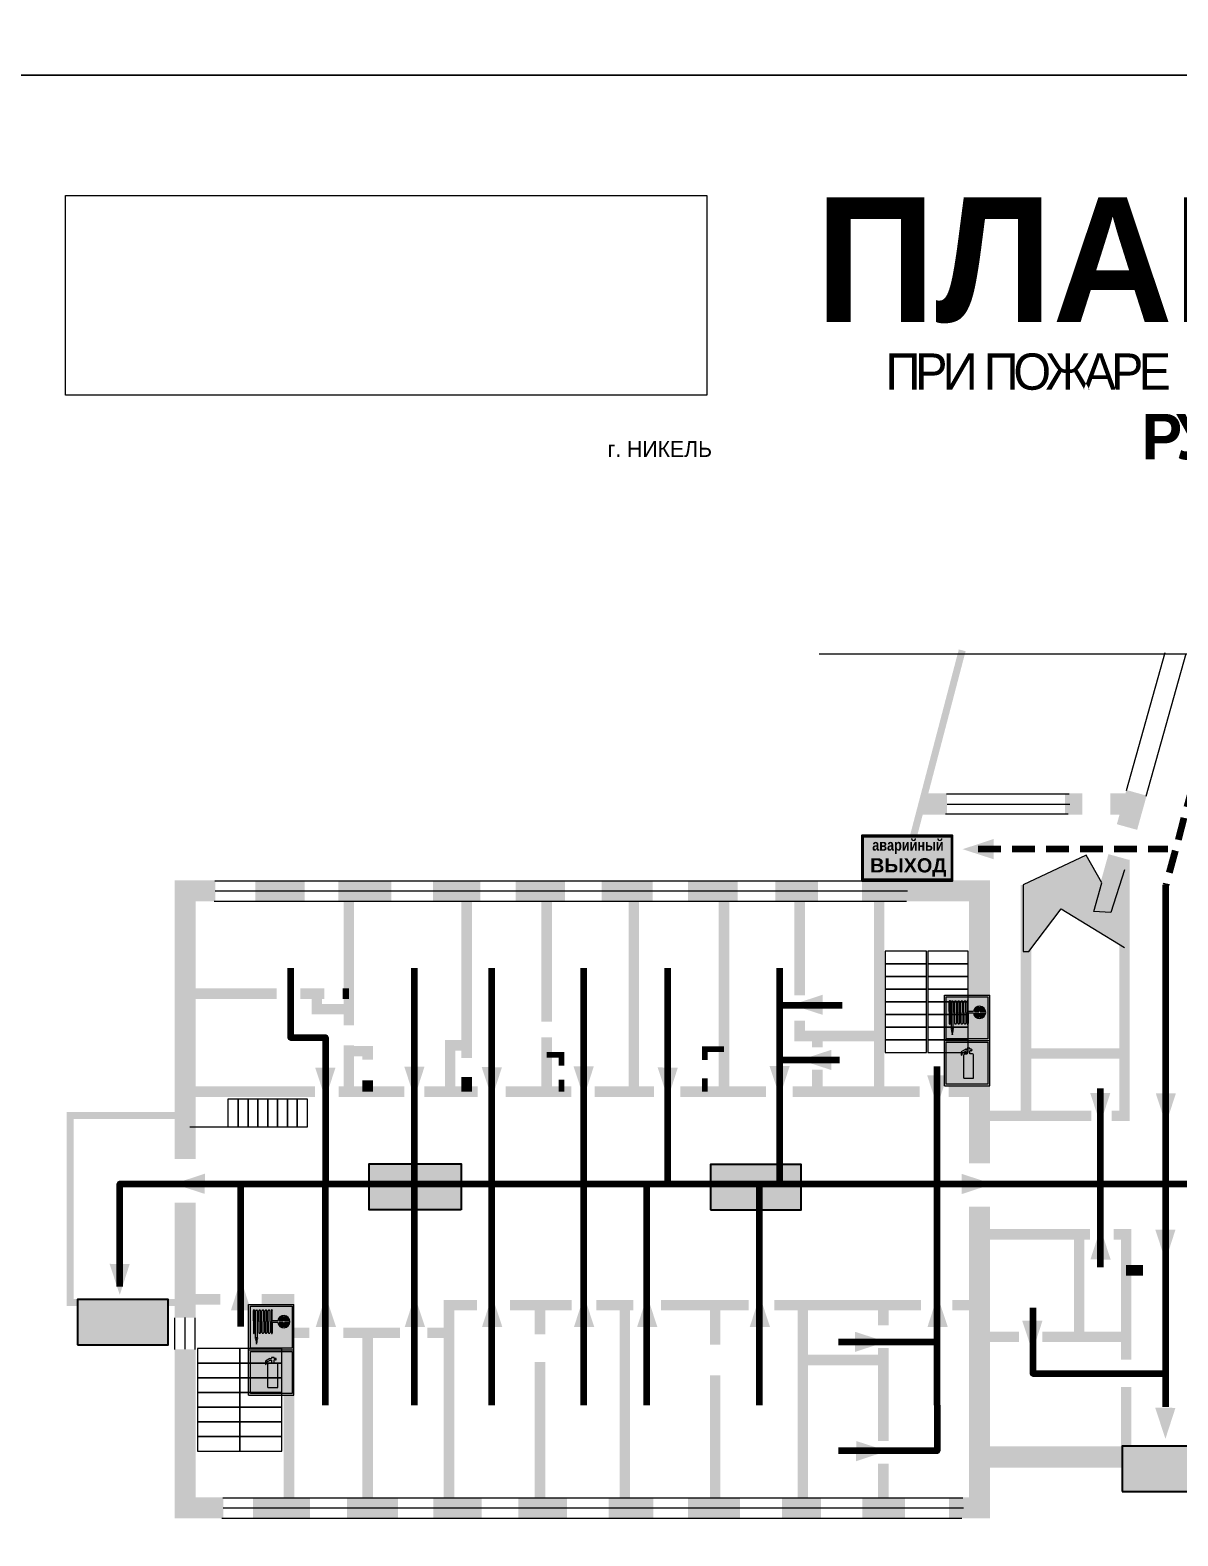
# Model space of a CAD drawing. Header units: millimetres. Extents: x 13114 to 67229, y 22859 to 38520.
# Drawn here: x 19303.9 to 19506.3, y 35297.8 to 35563.4 of the extents above; entities that cross this region are included whole.
import ezdxf

# ---------------------------------------------------------------- set-up
doc = ezdxf.new("R2010")
doc.units = ezdxf.units.MM
doc.linetypes.add('{ Wide Dash }', pattern=[12, 4, -2, 4, -2])
doc.layers.add('План_Штампы', color=7, linetype='Continuous')
doc.styles.add('обычный', font='arial.ttf')
picture_1 = doc.add_image_def('image1.jpg', size_in_pixel=(337, 105))

# ---------------------------------------------------------------- blocks, each defined once
blk = doc.blocks.new('A$C7B4425F7')
at = {"true_color": 0xffffff}
blk.add_hatch(color=7, dxfattribs=at).paths.add_polyline_path([(0, 0), (-16, 0), (-16, -8), (0, -8)])
h = blk.add_hatch(color=126)
h.paths.add_polyline_path([(-0.2, -0.2), (-15.8, -0.2), (-15.8, -7.8), (-0.2, -7.8)])
h.paths.add_polyline_path([(-11.76, -2.03), (-11.76, -3.66), (-11.17, -3.66, -0.568275), (-11.17, -6.18), (-12.58, -6.18), (-12.58, -2.03)], flags=16)
h.paths.add_polyline_path([(-13.33, -4.12, -0.495768), (-13.59, -6.18), (-15.03, -6.18), (-15.03, -2.03), (-13.59, -2.03, -0.487973)], flags=16)
h.paths.add_polyline_path([(-10.25, -2.03), (-9.48, -2.03), (-9.48, -6.18), (-10.25, -6.18)], flags=16)
h.paths.add_polyline_path([(-13.84, -3.69), (-14.24, -3.69), (-14.24, -3.03), (-13.9, -3.03, -0.692621)], flags=0)
h.paths.add_polyline_path([(-9.15, -2.03), (-8.4, -2.03), (-8.04, -3.07), (-7.68, -2.03), (-6.93, -2.03), (-7.64, -4.1), (-6.93, -6.18), (-7.68, -6.18), (-8.04, -5.14), (-8.4, -6.18), (-9.15, -6.18), (-8.44, -4.1)], flags=16)
h.paths.add_polyline_path([(-11.76, -4.46), (-11.42, -4.46, -0.692621), (-11.36, -5.12), (-11.76, -5.12)], flags=0)
h.paths.add_polyline_path([(-13.9, -5.2), (-14.24, -5.2), (-14.24, -4.55), (-13.84, -4.55, -0.708038)], flags=0)
edge = h.paths.add_edge_path(flags=16)
edge.add_ellipse((-5.51, -4.08), major_axis=(0, 2.05), ratio=0.586184, start_angle=0, end_angle=360)
edge = h.paths.add_edge_path(flags=0)
edge.add_ellipse((-5.51, -4.08), major_axis=(0, 1.14), ratio=0.454828, start_angle=0, end_angle=360)
h.paths.add_polyline_path([(-4.13, -4.96, 0.377264), (-3.48, -4.52, 0.0555), (-3.16, -2.03), (-1.66, -2.03), (-1.66, -4.96), (-0.96, -4.96), (-0.96, -7.01), (-1.75, -7.01), (-1.75, -6.18), (-3.3, -6.18), (-3.3, -7.02), (-4.13, -7.02)], flags=16)
h.paths.add_polyline_path([(-2.73, -2.91), (-2.28, -2.91), (-2.28, -4.96), (-3.05, -4.96, 0.079136)], flags=0)
at = {"color": 126}
blk.add_lwpolyline([(-16, -8), (0, -8), (0, 0), (-16, 0)], close=True, dxfattribs=at)
blk = doc.blocks.new('A$C41C009D9')
at = {"true_color": 0xffffff}
blk.add_hatch(color=7, dxfattribs=at).paths.add_polyline_path([(0, 8), (-16, 8), (-16, 0), (0, 0)])
h = blk.add_hatch(color=126)
h.dxf.hatch_style = 1
h.paths.add_polyline_path([(-15.8, 7.8), (-15.8, 0.2), (-0.2, 0.2), (-0.2, 7.8)])
at = {"color": 126}
for points in [[(-16, 0), (0, 0), (0, 8), (-16, 8)], [(-16, 0), (0, 0), (0, 8), (-16, 8)], [(-15.8, 7.8), (-0.2, 7.8), (-0.2, 0.2), (-15.8, 0.2)]]:
    blk.add_lwpolyline(points, close=True, dxfattribs=at)
at = {"color": 7, "true_color": 0xffffff, "insert": (-15.8, 7.3), "char_height": 2.5, "width": 15.5999, "attachment_point": 1, "style": 'обычный'}
blk.add_mtext('\\pi1.6133;{\\fArial|b1|i0|c204|p34;\\H0.8x;\\W0.8;аварийный\\H1.25x;\\W1;\\P\\pi1.2327;ВЫХОД}', dxfattribs=at)
blk = doc.blocks.new('A$C32E8229D')
at = {"true_color": 0xffffff}
blk.add_hatch(color=7, dxfattribs=at).paths.add_polyline_path([(0, 0), (0, -8), (16, -8), (16, 0)])
h = blk.add_hatch(color=126)
h.paths.add_polyline_path([(0.2, -0.2), (15.8, -0.2), (15.8, -7.8), (0.2, -7.8)])
h.paths.add_polyline_path([(13.49, -2.05), (12.08, -2.05), (11.37, -2.63, 0.162397), (11.29, -2.84), (11.29, -3.63), (10.35, -3.63), (10.35, -4.05), (11.68, -4.05), (11.68, -3.48), (12.26, -4.28), (11.29, -5.1), (11.29, -6.78), (11.85, -6.78), (11.85, -5.44), (12.8, -4.64), (12.8, -5.94), (14.46, -5.94), (14.46, -5.39), (13.45, -5.39), (13.45, -3.97), (12.46, -2.59), (13.15, -2.59), (13.69, -3.34), (14.18, -3)], flags=16)
h.paths.add_polyline_path([(10.74, -1.82, 1), (11.8, -1.82, 1)], flags=16)
h.paths.add_polyline_path([(9.39, -3.59), (5.99, -3.59), (6.56, -3.03), (5.91, -3.03), (5.1, -3.83), (5.91, -4.64), (6.56, -4.64), (5.99, -4.09), (9.39, -4.09)], flags=16)
h.paths.add_polyline_path([(4.29, -1.08), (1.72, -1.08), (1.72, -6.6), (4.29, -6.6)], flags=16)
at = {"color": 126}
blk.add_lwpolyline([(16, -8), (0, -8), (0, 0), (16, 0)], close=True, dxfattribs=at)
blk = doc.blocks.new('A$C3AD82952')
at = {"true_color": 0xf5f5ff}
h = blk.add_hatch(color=7, dxfattribs=at)
h.dxf.hatch_style = 1
h.paths.add_polyline_path([(8.21, 8.73, 0.414214), (7.89, 9.05), (7.22, 9.05), (7.22, 9.92), (7.59, 9.92, 1), (7.57, 10.36), (7.22, 10.36), (7.22, 10.6), (6.43, 10.6), (6.43, 10.36), (6.01, 10.36), (4.74, 9.59), (4.74, 8.69), (4.98, 8.73), (4.98, 9.26), (6.12, 9.91), (6.43, 9.91), (6.43, 9.05), (5.76, 9.05, 0.414214), (5.44, 8.73), (5.44, 2.2), (8.21, 2.2)], flags=0)
h.paths.add_polyline_path([(12.8, 12.8), (0, 12.8), (0, 0), (12.8, 0)])
h.paths.add_polyline_path([(0.51, 12.29), (12.29, 12.29), (12.29, 0.51), (0.51, 0.51)], flags=16)
h.paths.add_polyline_path([(4.74, 9.59), (6.01, 10.36), (6.43, 10.36), (6.43, 10.6), (7.22, 10.6), (7.22, 10.36), (7.59, 10.36, -0.94586), (7.59, 9.92), (7.22, 9.92), (7.22, 9.05), (7.89, 9.05, -0.414214), (8.21, 8.73), (8.21, 2.2), (5.44, 2.2), (5.44, 8.73, -0.414214), (5.76, 9.05), (6.43, 9.05), (6.43, 9.91), (6.12, 9.91), (4.98, 9.26), (4.98, 8.73), (4.74, 8.69)], flags=0)
h = blk.add_hatch(color=242)
h.dxf.hatch_style = 1
h.paths.add_polyline_path([(12.29, 12.29), (0.51, 12.29), (0.51, 0.51), (12.29, 0.51)])
h.paths.add_polyline_path([(4.74, 8.69), (4.74, 9.59), (6.01, 10.36), (6.43, 10.36), (6.43, 10.6), (7.22, 10.6), (7.22, 10.36), (7.59, 10.36, -0.94586), (7.59, 9.92), (7.22, 9.92), (7.22, 9.05), (7.89, 9.05, -0.414214), (8.21, 8.73), (8.21, 2.2), (5.44, 2.2), (5.44, 8.73, -0.414214), (5.76, 9.05), (6.43, 9.05), (6.43, 9.91), (6.12, 9.91), (4.98, 9.26), (4.98, 8.73)], flags=16)
h = blk.add_hatch(color=7, dxfattribs=at)
h.dxf.hatch_style = 1
h.paths.add_polyline_path([(8.21, 8.73, 0.414214), (7.89, 9.05), (7.22, 9.05), (7.22, 9.92), (7.59, 9.92, 1), (7.57, 10.36), (7.22, 10.36), (7.22, 10.6), (6.43, 10.6), (6.43, 10.36), (6.01, 10.36), (4.74, 9.59), (4.74, 8.69), (4.98, 8.73), (4.98, 9.26), (6.12, 9.91), (6.43, 9.91), (6.43, 9.05), (5.76, 9.05, 0.414214), (5.44, 8.73), (5.44, 2.2), (8.21, 2.2)])
at = {"color": 242, "lineweight": 5}
for p, q in [((0, 0), (0, 12.8)), ((0, 12.8), (12.8, 12.8)), ((12.8, 0), (12.8, 12.8)), ((6.01, 10.36), (4.74, 9.59)), ((4.74, 9.59), (4.74, 8.69)), ((4.74, 8.69), (4.98, 8.73)), ((4.98, 9.26), (6.12, 9.91)), ((4.98, 8.73), (4.98, 9.26)), ((5.44, 2.2), (5.44, 8.73)), ((5.76, 9.05), (6.43, 9.05)), ((6.01, 10.36), (6.43, 10.36)), ((6.12, 9.91), (6.43, 9.91)), ((7.22, 10.6), (6.43, 10.6)), ((6.43, 10.6), (6.43, 10.36)), ((6.43, 9.91), (6.43, 9.05)), ((7.22, 10.36), (7.22, 10.6)), ((7.59, 10.36), (7.22, 10.36)), ((7.22, 9.05), (7.22, 9.92)), ((7.59, 9.92), (7.22, 9.92)), ((7.89, 9.05), (7.22, 9.05)), ((8.21, 2.2), (8.21, 8.73)), ((0, 0), (12.8, 0)), ((5.44, 2.2), (8.21, 2.2))]:
    blk.add_line(p, q, dxfattribs=at)
blk.add_lwpolyline([(0.51, 12.29), (12.29, 12.29), (12.29, 0.51), (0.51, 0.51)], close=True, dxfattribs=at)
for centre, radius, start, end in [((5.76, 8.73), 0.32, 90, 180), ((7.58, 10.14), 0.223, 273.1875, 86.8125), ((7.89, 8.73), 0.32, 0, 90)]:
    blk.add_arc(centre, radius, start, end, dxfattribs=at)
blk = doc.blocks.new('A$C37112FD5')
at = {"true_color": 0xf5f5ff}
h = blk.add_hatch(color=7, dxfattribs=at)
h.dxf.hatch_style = 1
h.paths.add_polyline_path([(12.8, -7.4), (0, -7.4), (0, -20.2), (12.8, -20.2)])
h.paths.add_polyline_path([(12.29, -7.91), (12.29, -19.69), (0.51, -19.69), (0.51, -7.91)], flags=16)
h.paths.add_polyline_path([(4.98, -9.04, -0.42597), (5.17, -9.22), (5.17, -12.25), (5.17, -15.29, -0.432244), (4.98, -15.47), (4.83, -15.47, -0.42597), (4.64, -15.29), (4.64, -12.25), (4.64, -9.22, -0.432244), (4.83, -9.04)], flags=0)
h.paths.add_polyline_path([(4.28, -9.22), (4.28, -12.25), (4.28, -15.29, -0.432244), (4.09, -15.47), (3.94, -15.47, -0.42597), (3.75, -15.29), (3.75, -12.25), (3.75, -9.22, -0.432244), (3.94, -9.04), (4.09, -9.04, -0.42597)], flags=0)
h.paths.add_polyline_path([(5.72, -9.04), (5.87, -9.04, -0.42597), (6.06, -9.22), (6.06, -12.25), (6.06, -15.29, -0.432244), (5.87, -15.47), (5.72, -15.47, -0.42597), (5.53, -15.29), (5.53, -12.25), (5.53, -9.22, -0.432244)], flags=0)
h.paths.add_polyline_path([(6.42, -8.9), (6.5, -8.9, -0.42597), (6.69, -9.08), (6.69, -12.03), (8.21, -12.03, -15.824349), (8.21, -12.47), (6.69, -12.47), (6.69, -15.42, -0.432244), (6.5, -15.6), (6.42, -15.6)], flags=0)
h.paths.add_polyline_path([(3.39, -9.22), (3.39, -12.25), (3.39, -15.29, -0.432244), (3.2, -15.47), (3.05, -15.47, -0.42597), (2.85, -15.29), (2.85, -12.25), (2.85, -9.22, -0.432244), (3.05, -9.04), (3.2, -9.04, -0.42597)], flags=0)
h.paths.add_polyline_path([(2.5, -9.22), (2.5, -16.71), (1.96, -16.71), (1.96, -9.22, -0.432244), (2.15, -9.04), (2.31, -9.04, -0.42597)], flags=0)
h.paths.add_polyline_path([(1.61, -8.9), (1.61, -15.6), (1.57, -15.6, -0.42597), (1.37, -15.42), (1.37, -12.03), (1.37, -9.09, -0.432244), (1.57, -8.9)], flags=0)
h.paths.add_polyline_path([(9.76, -10.81), (9.76, -12.03), (8.49, -12.03, -0.336371)], flags=0)
h.paths.add_polyline_path([(8.49, -12.47), (9.76, -12.47), (9.76, -13.7, -0.336371)], flags=0)
h.paths.add_polyline_path([(10.11, -10.81, -0.336371), (11.38, -12.03), (10.11, -12.03)], flags=0)
h.paths.add_polyline_path([(10.11, -12.47), (11.38, -12.47, -0.336371), (10.11, -13.7)], flags=0)
h.paths.add_polyline_path([(2.5, -16.84), (2.5, -17.05), (1.97, -17.05), (1.97, -16.84)], flags=0)
h.paths.add_polyline_path([(2.5, -17.24, -0.033778), (2.24, -18.6, -0.033778), (1.97, -17.24)], flags=0)
h = blk.add_hatch(color=242)
h.dxf.hatch_style = 1
h.paths.add_polyline_path([(12.29, -7.91), (0.51, -7.91), (0.51, -19.69), (12.29, -19.69)])
h.paths.add_polyline_path([(6.42, -15.6), (6.42, -8.9), (6.5, -8.9, -0.42597), (6.69, -9.08), (6.69, -12.03), (8.21, -12.03, -15.824349), (8.21, -12.47), (6.69, -12.47), (6.69, -15.42, -0.432244), (6.5, -15.6)], flags=16)
h.paths.add_polyline_path([(5.87, -15.47), (5.72, -15.47, -0.42597), (5.53, -15.29), (5.53, -12.25), (5.53, -9.22, -0.432244), (5.72, -9.04), (5.87, -9.04, -0.42597), (6.06, -9.22), (6.06, -12.25), (6.06, -15.29, -0.432244)], flags=16)
h.paths.add_polyline_path([(4.98, -15.47), (4.83, -15.47, -0.42597), (4.64, -15.29), (4.64, -12.25), (4.64, -9.22, -0.432244), (4.83, -9.04), (4.98, -9.04, -0.42597), (5.17, -9.22), (5.17, -12.25), (5.17, -15.29, -0.432244)], flags=16)
h.paths.add_polyline_path([(4.09, -15.47), (3.94, -15.47, -0.42597), (3.75, -15.29), (3.75, -12.25), (3.75, -9.22, -0.432244), (3.94, -9.04), (4.09, -9.04, -0.42597), (4.28, -9.22), (4.28, -12.25), (4.28, -15.29, -0.432244)], flags=16)
h.paths.add_polyline_path([(3.2, -15.47), (3.05, -15.47, -0.42597), (2.85, -15.29), (2.85, -12.25), (2.85, -9.22, -0.432244), (3.05, -9.04), (3.2, -9.04, -0.42597), (3.39, -9.22), (3.39, -12.25), (3.39, -15.29, -0.432244)], flags=16)
h.paths.add_polyline_path([(2.5, -17.05), (1.97, -17.05), (1.97, -16.84), (2.5, -16.84)], flags=16)
h.paths.add_polyline_path([(2.5, -17.24, -0.033778), (2.24, -18.6, -0.033778), (1.97, -17.24)], flags=16)
h.paths.add_polyline_path([(2.5, -16.71), (1.96, -16.71), (1.96, -9.22, -0.432244), (2.15, -9.04), (2.31, -9.04, -0.42597), (2.5, -9.22)], flags=16)
h.paths.add_polyline_path([(1.61, -15.6), (1.57, -15.6, -0.42597), (1.37, -15.42), (1.37, -12.03), (1.37, -9.09, -0.432244), (1.57, -8.9), (1.61, -8.9)], flags=16)
h.paths.add_polyline_path([(8.49, -12.47), (9.76, -12.47), (9.76, -13.7, -0.336371)], flags=0)
h.paths.add_polyline_path([(10.11, -13.7), (10.11, -12.47), (11.38, -12.47, -0.336371)], flags=0)
h.paths.add_polyline_path([(8.49, -12.03, -0.336371), (9.76, -10.81), (9.76, -12.03)], flags=0)
h.paths.add_polyline_path([(10.11, -12.03), (10.11, -10.81, -0.336371), (11.38, -12.03)], flags=0)
h = blk.add_hatch(color=7, dxfattribs=at)
h.dxf.hatch_style = 1
h.paths.add_polyline_path([(1.61, -8.9), (1.57, -8.9, 0.432244), (1.37, -9.09), (1.37, -12.03), (1.37, -15.42, 0.42597), (1.57, -15.6), (1.61, -15.6)])
h.paths.add_polyline_path([(2.5, -9.22, 0.42597), (2.31, -9.04), (2.15, -9.04, 0.432244), (1.96, -9.22), (1.96, -16.71), (2.5, -16.71)])
h.paths.add_polyline_path([(2.5, -16.84), (1.97, -16.84), (1.97, -17.05), (2.5, -17.05)])
h.paths.add_polyline_path([(2.5, -17.24), (1.97, -17.24, 0.033778), (2.24, -18.6, 0.033778)])
h.paths.add_polyline_path([(3.39, -12.25), (3.39, -9.22, 0.42597), (3.2, -9.04), (3.05, -9.04, 0.432244), (2.85, -9.22), (2.85, -12.25), (2.85, -15.29, 0.42597), (3.05, -15.47), (3.2, -15.47, 0.432244), (3.39, -15.29)])
h.paths.add_polyline_path([(4.28, -12.25), (4.28, -9.22, 0.42597), (4.09, -9.04), (3.94, -9.04, 0.432244), (3.75, -9.22), (3.75, -12.25), (3.75, -15.29, 0.42597), (3.94, -15.47), (4.09, -15.47, 0.432244), (4.28, -15.29)])
h.paths.add_polyline_path([(5.17, -12.25), (5.17, -9.22, 0.42597), (4.98, -9.04), (4.83, -9.04, 0.432244), (4.64, -9.22), (4.64, -12.25), (4.64, -15.29, 0.42597), (4.83, -15.47), (4.98, -15.47, 0.432244), (5.17, -15.29)])
h.paths.add_polyline_path([(6.06, -12.25), (6.06, -9.22, 0.42597), (5.87, -9.04), (5.72, -9.04, 0.432244), (5.53, -9.22), (5.53, -12.25), (5.53, -15.29, 0.42597), (5.72, -15.47), (5.87, -15.47, 0.432244), (6.06, -15.29)])
h.paths.add_polyline_path([(6.69, -12.47), (8.21, -12.47, 15.824349), (8.21, -12.03), (6.69, -12.03), (6.69, -9.08, 0.42597), (6.5, -8.9), (6.42, -8.9), (6.42, -15.6), (6.5, -15.6, 0.432244), (6.69, -15.42)])
h.paths.add_polyline_path([(8.49, -12.47), (9.76, -12.47), (9.76, -13.7, -0.336371)], flags=16)
h.paths.add_polyline_path([(8.49, -12.03, -0.336371), (9.76, -10.81), (9.76, -12.03)], flags=16)
h.paths.add_polyline_path([(10.11, -12.47), (11.38, -12.47, -0.336371), (10.11, -13.7)], flags=16)
h.paths.add_polyline_path([(10.11, -12.03), (10.11, -10.81, -0.336371), (11.38, -12.03)], flags=16)
h = blk.add_hatch(color=242)
h.dxf.hatch_style = 1
h.paths.add_polyline_path([(9.76, -10.81, 0.336371), (8.49, -12.03), (9.76, -12.03)])
h.paths.add_polyline_path([(10.11, -10.81), (10.11, -12.03), (11.38, -12.03, 0.336371)])
h.paths.add_polyline_path([(11.38, -12.47), (10.11, -12.47), (10.11, -13.7, 0.336371)])
h.paths.add_polyline_path([(9.76, -12.47), (8.49, -12.47, 0.336371), (9.76, -13.7)])
at = {"color": 242, "lineweight": 5}
for p, q in [((0, -20.2), (0, -7.4)), ((0, -7.4), (12.8, -7.4)), ((12.8, -20.2), (12.8, -7.4)), ((1.37, -12.03), (1.37, -9.08)), ((1.37, -12.03), (1.37, -15.42)), ((1.57, -8.9), (1.61, -8.9)), ((1.61, -8.9), (1.61, -15.6)), ((1.96, -16.71), (1.96, -9.22)), ((2.15, -9.04), (2.31, -9.04)), ((2.5, -16.71), (2.5, -9.22)), ((2.85, -12.25), (2.85, -9.22)), ((2.85, -12.25), (2.85, -15.29)), ((3.05, -9.04), (3.2, -9.04)), ((3.39, -12.25), (3.39, -9.22)), ((3.39, -12.25), (3.39, -15.29)), ((3.75, -12.25), (3.75, -9.22)), ((3.75, -12.25), (3.75, -15.29)), ((3.94, -9.04), (4.09, -9.04)), ((4.28, -12.25), (4.28, -9.22)), ((4.28, -12.25), (4.28, -15.29)), ((4.64, -12.25), (4.64, -9.22)), ((4.64, -12.25), (4.64, -15.29)), ((4.83, -9.04), (4.98, -9.04)), ((5.17, -12.25), (5.17, -9.22)), ((5.17, -12.25), (5.17, -15.29)), ((5.53, -12.25), (5.53, -9.22)), ((5.53, -12.25), (5.53, -15.29)), ((5.72, -9.04), (5.87, -9.04)), ((6.06, -12.25), (6.06, -9.22)), ((6.06, -12.25), (6.06, -15.29)), ((6.42, -8.9), (6.42, -15.6)), ((6.5, -8.9), (6.42, -8.9)), ((6.69, -12.03), (6.69, -9.08)), ((8.21, -12.03), (6.69, -12.03)), ((8.21, -12.47), (6.69, -12.47)), ((6.69, -12.47), (6.69, -15.42)), ((9.76, -12.03), (8.49, -12.03)), ((9.76, -12.47), (8.49, -12.47)), ((9.76, -10.81), (9.76, -12.03)), ((9.76, -12.47), (9.76, -13.7)), ((10.11, -10.81), (10.11, -12.03)), ((11.38, -12.03), (10.11, -12.03)), ((11.38, -12.47), (10.11, -12.47)), ((10.11, -12.47), (10.11, -13.7)), ((1.57, -15.6), (1.61, -15.6)), ((1.96, -16.71), (2.5, -16.71)), ((1.97, -16.84), (2.5, -16.84)), ((1.97, -17.05), (1.97, -16.84)), ((2.5, -16.84), (2.5, -17.05)), ((3.05, -15.47), (3.2, -15.47)), ((3.94, -15.47), (4.09, -15.47)), ((4.83, -15.47), (4.98, -15.47)), ((5.72, -15.47), (5.87, -15.47)), ((6.42, -15.6), (6.5, -15.6)), ((0, -20.2), (12.8, -20.2)), ((2.5, -17.05), (1.97, -17.05)), ((1.97, -17.24), (2.5, -17.24))]:
    blk.add_line(p, q, dxfattribs=at)
blk.add_lwpolyline([(0.51, -7.91), (12.29, -7.91), (12.29, -19.69), (0.51, -19.69)], close=True, dxfattribs=at)
for centre, radius, start, end in [((1.56, -9.09), 0.182, 87.1027, 180.6071), ((2.15, -9.22), 0.182, 87.1027, 180.6071), ((2.32, -9.22), 0.182, 359.3929, 92.8973), ((3.04, -9.22), 0.182, 87.1027, 180.6071), ((3.21, -9.22), 0.182, 359.3929, 92.8973), ((3.93, -9.22), 0.182, 87.1027, 180.6071), ((4.1, -9.22), 0.182, 359.3929, 92.8973), ((4.82, -9.22), 0.182, 87.1027, 180.6071), ((4.99, -9.22), 0.182, 359.3929, 92.8973), ((5.71, -9.22), 0.182, 87.1027, 180.6071), ((5.88, -9.22), 0.182, 359.3929, 92.8973), ((6.51, -9.09), 0.182, 359.3929, 92.8973), ((9.93, -12.25), 1.74, 187.2319, 172.7681), ((9.93, -12.25), 1.46, 96.9927, 171.3585), ((9.93, -12.25), 1.46, 188.6415, 263.0073), ((9.93, -12.25), 1.46, 8.6415, 83.0073), ((9.93, -12.25), 1.46, 276.9927, 351.3585), ((1.56, -15.42), 0.182, 179.3929, 272.8973), ((3.04, -15.29), 0.182, 179.3929, 272.8973), ((3.21, -15.29), 0.182, 267.1027, 0.6071), ((3.93, -15.29), 0.182, 179.3929, 272.8973), ((4.1, -15.29), 0.182, 267.1027, 0.6071), ((4.82, -15.29), 0.182, 179.3929, 272.8973), ((4.99, -15.29), 0.182, 267.1027, 0.6071), ((5.71, -15.29), 0.182, 179.3929, 272.8973), ((5.88, -15.29), 0.182, 267.1027, 0.6071), ((6.51, -15.42), 0.182, 267.1027, 0.6071), ((12.17, -15.98), 10.27, 187.041, 194.7793), ((-7.7, -15.98), 10.27, 345.2207, 352.959)]:
    blk.add_arc(centre, radius, start, end, dxfattribs=at)

msp = doc.modelspace()

# ---------------------------------------------------------------- hatches: boundary and pattern name
at = {"lineweight": 0}
h = msp.add_hatch(color=256, dxfattribs=at)
h.dxf.hatch_style = 1
h.paths.add_polyline_path([(19485.78, 35408.38), (19496.94, 35401.55), (19496.94, 35415.23), (19494.53, 35407.75), (19491.53, 35407.93), (19492.93, 35412.95), (19490.15, 35417.81), (19479.05, 35412.61), (19479.05, 35400.82), (19480.05, 35400.82)])

# ---------------------------------------------------------------- linework, layer by layer
at = {"color": 5, "lineweight": 0}
for points in [[(19284.77, 35555.39), (19884.77, 35555.39), (19884.77, 35950.39), (19284.77, 35950.39)], [(19284.77, 35160.39), (19884.77, 35160.39), (19884.77, 35555.39), (19284.77, 35555.39)]]:
    msp.add_lwpolyline(points, close=True, dxfattribs=at)
at = {"lineweight": 0}
for points in [[(19443.09, 35453.33), (19605.84, 35453.33)], [(19497.29, 35429.27), (19504.11, 35453.6)], [(19500.78, 35428.27), (19507.81, 35453.41)], [(19465.54, 35428.68), (19487.16, 35428.68)], [(19465.64, 35426.86), (19487.26, 35426.86)], [(19465.38, 35425.12), (19487.01, 35425.12)], [(19496.94, 35415.23), (19494.53, 35407.75), (19491.53, 35407.93), (19492.93, 35412.95), (19490.15, 35417.81), (19479.05, 35412.61), (19479.05, 35400.82), (19480.05, 35400.82), (19485.78, 35408.38), (19496.94, 35401.55)], [(19336.46, 35413.33), (19458.59, 35413.33)], [(19336.36, 35409.7), (19458.48, 35409.7)], [(19336.54, 35411.54), (19458.67, 35411.54)], [(19352.75, 35369.87), (19332.06, 35369.87)], [(19329.43, 35330.63), (19329.43, 35336.23)], [(19331.21, 35330.69), (19331.21, 35336.29)], [(19333.01, 35330.64), (19333.01, 35336.24)], [(19337.86, 35304.47), (19468.41, 35304.47)], [(19337.69, 35300.91), (19468.25, 35300.91)], [(19337.95, 35302.7), (19468.5, 35302.7)]]:
    msp.add_lwpolyline(points, dxfattribs=at)
for points, const_width in [([(19468.3, 35453.97), (19459.09, 35418.86)], 1.24), ([(19461.19, 35426.86), (19465.64, 35426.86)], 3.71), ([(19486.46, 35426.86), (19489.5, 35426.86)], 3.71), ([(19494.41, 35426.86), (19498.5, 35426.86)], 3.71), ([(19499.05, 35428.83), (19497.37, 35422.8)], 3.71), ([(19495.89, 35417.52), (19493.05, 35407.34)], 3.71), ([(19494.65, 35371.85), (19496.94, 35371.85), (19496.94, 35417.02)], 1.85), ([(19458.04, 35414.85), (19457.17, 35411.54)], 1.24), ([(19336.54, 35411.54), (19331.21, 35411.54), (19331.21, 35364.22)], 3.71), ([(19352.32, 35411.54), (19343.62, 35411.54)], 3.71), ([(19367.62, 35411.54), (19358.23, 35411.54)], 3.71), ([(19360.1, 35387.81), (19360.1, 35411.58)], 1.85), ([(19383.28, 35411.54), (19374.93, 35411.54)], 3.71), ([(19398.24, 35411.54), (19389.54, 35411.54)], 3.71), ([(19413.71, 35411.54), (19404.68, 35411.54)], 3.71), ([(19410.37, 35376.12), (19410.37, 35411.67)], 1.85), ([(19428.67, 35411.54), (19419.93, 35411.54)], 3.71), ([(19442.89, 35411.54), (19435.32, 35411.54)], 3.71), ([(19439.62, 35393.13), (19439.62, 35412.79)], 1.85), ([(19471.36, 35363.47), (19471.36, 35411.54), (19450.61, 35411.54)], 3.71), ([(19479.55, 35412.58), (19479.55, 35371.85)], 1.85), ([(19380.88, 35384.29), (19380.88, 35411.14)], 1.85), ([(19395, 35410.64), (19395, 35388.45)], 1.85), ([(19426.29, 35410.87), (19426.29, 35376.12)], 1.85), ([(19453.65, 35385.95), (19453.65, 35410.32), (19453.65, 35376.12), (19460.82, 35376.12)], 1.85), ([(19347.38, 35393.42), (19331.68, 35393.42)], 1.85), ([(19355.77, 35393.42), (19351.56, 35393.42)], 1.85), ([(19354.44, 35393.42), (19354.44, 35390.68), (19360.1, 35390.68)], 1.85), ([(19360.1, 35393.42), (19359.02, 35393.42)], 1.85), ([(19442.74, 35383.96), (19442.74, 35385.95), (19439.62, 35385.95), (19439.62, 35388.64)], 1.85), ([(19395, 35376.12), (19395, 35385.68)], 1.85), ([(19442.74, 35385.95), (19453.65, 35385.95)], 1.85), ([(19360.1, 35376.12), (19360.1, 35384.32)], 1.85), ([(19363.43, 35381.77), (19363.43, 35383.26), (19360.1, 35383.26)], 1.85), ([(19377.98, 35376.12), (19377.98, 35384.29), (19380.88, 35384.29), (19380.88, 35382.08)], 1.85), ([(19422.91, 35381.73), (19422.91, 35383.6), (19426.29, 35383.6)], 1), ([(19479.55, 35382.86), (19496.94, 35382.86)], 1.85), ([(19442.74, 35376.12), (19442.74, 35380.03)], 1.85), ([(19363.43, 35376.12), (19363.43, 35378.13)], 1.85), ([(19380.88, 35376.12), (19380.88, 35378.71)], 1.85), ([(19422.91, 35376.12), (19422.91, 35378.46)], 1), ([(19332.23, 35376.12), (19354.11, 35376.12)], 1.85), ([(19358.31, 35376.12), (19369.86, 35376.12)], 1.85), ([(19373.44, 35376.12), (19382.83, 35376.12)], 1.85), ([(19387.77, 35376.12), (19399.32, 35376.12)], 1.85), ([(19403.47, 35376.12), (19413.91, 35376.12)], 1.85), ([(19418.6, 35376.12), (19433.71, 35376.12)], 1.85), ([(19438.42, 35376.12), (19453.81, 35376.12)], 1.85), ([(19465.91, 35376.12), (19470.56, 35376.12)], 1.85), ([(19316.13, 35338.95), (19310.95, 35338.95), (19310.95, 35371.9), (19330.12, 35371.9)], 1.24), ([(19471.59, 35371.85), (19491.1, 35371.85)], 1.85), ([(19331.21, 35356.54), (19331.21, 35336.29)], 3.71), ([(19465.95, 35302.7), (19471.36, 35302.7), (19471.36, 35355.83)], 3.71), ([(19472.21, 35350.95), (19490.87, 35350.95)], 1.85), ([(19488.93, 35332.88), (19488.93, 35350.95)], 1.85), ([(19495.01, 35350.95), (19497.22, 35350.95), (19497.22, 35328.87)], 1.85), ([(19497.22, 35344.6), (19500.21, 35344.6)], 1.85), ([(19331.21, 35338.95), (19323.44, 35338.95)], 1.24), ([(19331.8, 35339.51), (19337.4, 35339.51)], 1.85), ([(19344.75, 35339.51), (19349.54, 35339.51), (19349.54, 35302.84)], 1.85), ([(19373.92, 35333.6), (19377.78, 35333.6), (19377.78, 35338.48), (19382.69, 35338.48)], 1.85), ([(19388.52, 35338.48), (19399.4, 35338.48)], 1.85), ([(19393.83, 35338.48), (19393.83, 35333.3)], 1.85), ([(19403.77, 35338.48), (19410.26, 35338.48)], 1.85), ([(19408.79, 35338.48), (19408.79, 35302.91)], 1.85), ([(19415.16, 35338.48), (19430.62, 35338.48)], 1.85), ([(19424.71, 35338.48), (19424.71, 35331.5)], 1.85), ([(19435.16, 35338.48), (19461.06, 35338.48)], 1.85), ([(19440.17, 35338.48), (19440.17, 35303.53)], 1.85), ([(19454.39, 35338.48), (19454.39, 35334.89)], 1.85), ([(19466.54, 35338.48), (19471.55, 35338.48)], 1.85), ([(19349.68, 35333.6), (19353.13, 35333.6)], 1.85), ([(19359.12, 35333.6), (19369.11, 35333.6)], 1.85), ([(19363.42, 35333.6), (19363.42, 35302.91)], 1.85), ([(19377.78, 35333.6), (19377.78, 35302.63)], 1.85), ([(19478.3, 35332.88), (19472.06, 35332.88)], 1.85), ([(19497.22, 35332.88), (19482.46, 35332.88)], 1.85), ([(19331.21, 35330.69), (19331.21, 35302.7), (19337.95, 35302.7)], 3.71), ([(19454.39, 35330.91), (19454.39, 35314.52)], 1.85), ([(19393.83, 35328.47), (19393.83, 35304.24)], 1.85), ([(19454.39, 35328.79), (19440.17, 35328.79)], 1.85), ([(19424.71, 35326.1), (19424.71, 35303.2)], 1.85), ([(19497.22, 35324.03), (19497.22, 35312.71)], 1.85), ([(19454.39, 35310.53), (19454.39, 35303.08)], 1.85), ([(19471.36, 35311.69), (19499.22, 35311.69)], 3.71), ([(19343.17, 35302.7), (19353.26, 35302.7)], 3.71), ([(19359.8, 35302.7), (19368.76, 35302.7)], 3.71), ([(19374.98, 35302.7), (19383.54, 35302.7)], 3.71), ([(19389.98, 35302.7), (19398.61, 35302.7)], 3.71), ([(19405.93, 35302.7), (19413.83, 35302.7)], 3.71), ([(19419.91, 35302.7), (19429.08, 35302.7)], 3.71), ([(19436.49, 35302.7), (19443.38, 35302.7)], 3.71), ([(19450.71, 35302.7), (19458.19, 35302.7)], 3.71)]:
    msp.add_lwpolyline(points, dxfattribs=dict(at, const_width=const_width))
at = {"color": 126, "linetype": '{ Wide Dash }', "lineweight": 100, "true_color": 0x008754}
for points in [[(19515.25, 35453.36), (19504.22, 35412.57)], [(19471.11, 35418.96), (19504.6, 35418.96)]]:
    msp.add_lwpolyline(points, dxfattribs=at)
at = {"color": 126, "lineweight": 100, "true_color": 0x008754}
for points in [[(19504.22, 35320.56), (19504.22, 35412.57)], [(19349.8, 35397.91), (19349.8, 35385.68), (19355.98, 35385.68), (19355.98, 35359.86)], [(19371.68, 35359.86), (19371.68, 35397.91)], [(19385.32, 35359.86), (19385.32, 35397.91)], [(19401.54, 35359.86), (19401.54, 35397.91)], [(19416.37, 35359.86), (19416.37, 35397.91)], [(19436.12, 35359.86), (19436.12, 35397.91)], [(19436.12, 35391.4), (19447.12, 35391.4)], [(19446.66, 35381.71), (19436.12, 35381.71)], [(19463.9, 35359.86), (19463.9, 35380.58)], [(19319.72, 35341.79), (19319.72, 35359.86), (19649.04, 35359.86), (19649.04, 35377.07), (19766.47, 35377.07), (19766.47, 35342.77), (19649.04, 35342.77), (19649.04, 35359.86)], [(19492.67, 35359.86), (19492.67, 35376.69)], [(19341.02, 35334.7), (19341.02, 35359.86)], [(19355.98, 35320.81), (19355.98, 35359.86)], [(19371.68, 35320.81), (19371.68, 35359.86)], [(19385.32, 35320.81), (19385.32, 35359.86)], [(19401.54, 35320.81), (19401.54, 35359.86)], [(19412.67, 35320.81), (19412.67, 35359.86)], [(19432.54, 35320.81), (19432.54, 35359.86)], [(19463.9, 35320.81), (19463.9, 35359.86)], [(19492.67, 35345.17), (19492.67, 35359.86)], [(19480.73, 35338.01), (19480.73, 35326.39), (19504.22, 35326.39)], [(19446.5, 35331.99), (19463.9, 35331.99)], [(19463.9, 35320.81), (19463.9, 35312.76), (19446.5, 35312.76)]]:
    msp.add_lwpolyline(points, dxfattribs=at)
at = {"lineweight": 0}
for points in [[(19454.72, 35398.65), (19461.99, 35398.65), (19461.99, 35400.88), (19454.72, 35400.88)], [(19462.24, 35398.65), (19469.35, 35398.65), (19469.35, 35400.88), (19462.24, 35400.88)], [(19454.72, 35396.42), (19461.99, 35396.42), (19461.99, 35398.65), (19454.72, 35398.65)], [(19454.72, 35394.19), (19461.99, 35394.19), (19461.99, 35396.42), (19454.72, 35396.42)], [(19462.24, 35396.42), (19469.35, 35396.42), (19469.35, 35398.65), (19462.24, 35398.65)], [(19462.24, 35394.19), (19469.35, 35394.19), (19469.35, 35396.42), (19462.24, 35396.42)], [(19454.72, 35391.96), (19461.99, 35391.96), (19461.99, 35394.19), (19454.72, 35394.19)], [(19462.24, 35391.96), (19469.35, 35391.96), (19469.35, 35394.19), (19462.24, 35394.19)], [(19454.72, 35389.73), (19461.99, 35389.73), (19461.99, 35391.96), (19454.72, 35391.96)], [(19462.24, 35389.73), (19469.35, 35389.73), (19469.35, 35391.96), (19462.24, 35391.96)], [(19454.72, 35387.5), (19461.99, 35387.5), (19461.99, 35389.73), (19454.72, 35389.73)], [(19462.24, 35387.5), (19469.35, 35387.5), (19469.35, 35389.73), (19462.24, 35389.73)], [(19454.72, 35385.27), (19461.99, 35385.27), (19461.99, 35387.5), (19454.72, 35387.5)], [(19462.24, 35385.27), (19469.35, 35385.27), (19469.35, 35387.5), (19462.24, 35387.5)], [(19454.72, 35383.04), (19461.99, 35383.04), (19461.99, 35385.27), (19454.72, 35385.27)], [(19462.24, 35383.04), (19469.35, 35383.04), (19469.35, 35385.27), (19462.24, 35385.27)], [(19338.83, 35374.89), (19340.57, 35374.89), (19340.57, 35369.87), (19338.83, 35369.87)], [(19340.57, 35374.89), (19342.31, 35374.89), (19342.31, 35369.87), (19340.57, 35369.87)], [(19342.31, 35374.89), (19344.05, 35374.89), (19344.05, 35369.87), (19342.31, 35369.87)], [(19344.05, 35374.89), (19345.79, 35374.89), (19345.79, 35369.87), (19344.05, 35369.87)], [(19345.79, 35374.89), (19347.53, 35374.89), (19347.53, 35369.87), (19345.79, 35369.87)], [(19347.53, 35374.89), (19349.27, 35374.89), (19349.27, 35369.87), (19347.53, 35369.87)], [(19349.27, 35374.89), (19351.01, 35374.89), (19351.01, 35369.87), (19349.27, 35369.87)], [(19351.01, 35374.89), (19352.75, 35374.89), (19352.75, 35369.87), (19351.01, 35369.87)], [(19333.43, 35328.25), (19340.87, 35328.25), (19340.87, 35330.83), (19333.43, 35330.83)], [(19340.87, 35328.25), (19348.3, 35328.25), (19348.3, 35330.83), (19340.87, 35330.83)], [(19333.43, 35325.66), (19340.87, 35325.66), (19340.87, 35328.25), (19333.43, 35328.25)], [(19340.87, 35325.66), (19348.3, 35325.66), (19348.3, 35328.25), (19340.87, 35328.25)], [(19333.43, 35323.08), (19340.87, 35323.08), (19340.87, 35325.66), (19333.43, 35325.66)], [(19340.87, 35323.08), (19348.3, 35323.08), (19348.3, 35325.66), (19340.87, 35325.66)], [(19333.43, 35320.49), (19340.87, 35320.49), (19340.87, 35323.08), (19333.43, 35323.08)], [(19340.87, 35320.49), (19348.3, 35320.49), (19348.3, 35323.08), (19340.87, 35323.08)], [(19333.43, 35317.91), (19340.87, 35317.91), (19340.87, 35320.49), (19333.43, 35320.49)], [(19340.87, 35317.91), (19348.3, 35317.91), (19348.3, 35320.49), (19340.87, 35320.49)], [(19333.43, 35315.32), (19340.87, 35315.32), (19340.87, 35317.91), (19333.43, 35317.91)], [(19340.87, 35315.32), (19348.3, 35315.32), (19348.3, 35317.91), (19340.87, 35317.91)], [(19333.43, 35312.74), (19340.87, 35312.74), (19340.87, 35315.32), (19333.43, 35315.32)], [(19340.87, 35312.74), (19348.3, 35312.74), (19348.3, 35315.32), (19340.87, 35315.32)]]:
    msp.add_lwpolyline(points, close=True, dxfattribs=at)
at = {"lineweight": 0, "const_width": 1, "elevation": 1}
for points in [[(19395, 35382.61), (19397.59, 35382.61), (19397.59, 35380.71)], [(19397.59, 35376.12), (19397.59, 35378.22)]]:
    msp.add_lwpolyline(points, dxfattribs=at)
at = {"layer": 'План_Штампы', "color": 126, "true_color": 0x008754}
for points in [[(19473.85, 35420.69), (19473.84, 35417.12), (19468.37, 35418.89)], [(19443.71, 35393.23), (19443.7, 35389.67), (19438.23, 35391.43)], [(19445.22, 35383.51), (19445.21, 35379.94), (19439.74, 35381.71)], [(19369.88, 35380.53), (19373.44, 35380.52), (19371.68, 35375.05)], [(19399.74, 35380.58), (19403.31, 35380.57), (19401.54, 35375.1)], [(19434.31, 35380.67), (19437.87, 35380.66), (19436.11, 35375.19)], [(19354.17, 35380.35), (19357.73, 35380.34), (19355.96, 35374.87)], [(19383.54, 35380.45), (19387.11, 35380.44), (19385.34, 35374.97)], [(19414.58, 35380.39), (19418.14, 35380.38), (19416.38, 35374.91)], [(19462.11, 35379.02), (19465.68, 35379.01), (19463.91, 35373.54)], [(19490.87, 35375.91), (19494.43, 35375.9), (19492.66, 35370.43)], [(19502.44, 35375.86), (19506, 35375.85), (19504.23, 35370.38)], [(19334.7, 35361.66), (19334.69, 35358.09), (19329.22, 35359.86)], [(19468.21, 35358.06), (19468.22, 35361.62), (19473.69, 35359.85)], [(19494.49, 35346.52), (19490.92, 35346.53), (19492.69, 35352)], [(19502.36, 35351.79), (19505.92, 35351.78), (19504.16, 35346.31)], [(19317.89, 35345.76), (19321.45, 35345.75), (19319.69, 35340.28)], [(19342.85, 35337.53), (19339.29, 35337.54), (19341.06, 35343.01)], [(19357.83, 35334.63), (19354.26, 35334.64), (19356.03, 35340.11)], [(19373.53, 35334.63), (19369.96, 35334.64), (19371.73, 35340.11)], [(19387.17, 35334.63), (19383.6, 35334.64), (19385.37, 35340.11)], [(19403.39, 35334.63), (19399.82, 35334.64), (19401.59, 35340.11)], [(19414.52, 35334.63), (19410.96, 35334.64), (19412.73, 35340.11)], [(19434.39, 35334.63), (19430.83, 35334.64), (19432.6, 35340.11)], [(19465.75, 35334.63), (19462.18, 35334.64), (19463.95, 35340.11)], [(19478.89, 35335.72), (19482.46, 35335.72), (19480.69, 35330.24)], [(19449.36, 35330.21), (19449.37, 35333.78), (19454.84, 35332.01)], [(19502.35, 35320.37), (19505.92, 35320.36), (19504.15, 35314.89)], [(19449.59, 35310.95), (19449.6, 35314.51), (19455.07, 35312.75)]]:
    msp.add_solid(points, dxfattribs=at)

# ---------------------------------------------------------------- block references
msp.add_blockref('A$C41C009D9', (19466.61, 35413.33))
for name, p, xscale, yscale, zscale in [('A$C37112FD5', (19465.16, 35397.77), 0.6249984004534781, 0.6249984004534781, 0.6249984004534781), ('A$C3AD82952', (19465.16, 35377.15), 0.625, 0.625, 0.625), ('A$C37112FD5', (19342.42, 35343.22), 0.6249984004534781, 0.6249984004534781, 0.6249984004534781), ('A$C3AD82952', (19342.42, 35322.6), 0.625, 0.625, 0.625)]:
    msp.add_blockref(name, p, dxfattribs=dict(xscale=xscale, yscale=yscale, zscale=zscale))
at = {"layer": 'План_Штампы', "color": 126, "true_color": 0x008754, "xscale": 1.012510887696, "yscale": 1.012510887696, "zscale": 1.012510887696, "rotation": 359.9978653237145}
msp.add_blockref('A$C32E8229D', (19363.69, 35363.41), dxfattribs=at)
at = {"layer": 'План_Штампы', "color": 126, "true_color": 0x008754, "xscale": -1}
msp.add_blockref('A$C32E8229D', (19439.92, 35363.3), dxfattribs=at)
at = {"layer": 'План_Штампы'}
for p in [(19328.22, 35339.47), (19512.54, 35313.58)]:
    msp.add_blockref('A$C7B4425F7', p, dxfattribs=at)

# ---------------------------------------------------------------- texts
at = {"lineweight": 0, "style": 'обычный'}
for s, insert, char_height, width, attachment_point in [('{\\fProxima Nova Rg|b1|i0|c204|p2;ПЛАН ЭВАКУАЦИИ}', (19442.43, 35533.88), 22, 493.8901, 1), ('\\pi-8.4,l8.4,t8.4;{\\fProxima Nova Rg|b0|i0|c204|p2;г. НИКЕЛЬ\\H1.1667x; }', (19414.95, 35489.46), 2.8, 126.6484, 5)]:
    msp.add_mtext(s, dxfattribs=dict(at, insert=insert, char_height=char_height, width=width, attachment_point=attachment_point))
at = {"color": 0, "lineweight": 0, "insert": (19592.24, 35500.94), "char_height": 8, "width": 449.2158, "attachment_point": 5, "style": 'обычный'}
msp.add_mtext('{\\fArial Black|b1|i0|c204|p34;\\H2x;\\T0.85;  \\fArial Narrow|b0|i0|c204|p34;\\H0.8x;\\W0.9;\\P\\fProxima Nova Rg|b0|i0|c204|p2;\\H0.5x;\\W1;\\C256;ПРИ ПОЖАРЕ  ИЛИ ДРУГИХ ЧРЕЗВЫЧАЙНЫХ СИТУАЦИЯХ  ИЗ ПОМЕЩЕНИЙ \\fProxima Nova Rg|b1|i0|c204|p2;\\H1.25x;\\PРУДНИК "КАУЛА-КОТСЕЛЬВААРА" : АБК\\P1 ЭТАЖ}', dxfattribs=at)

# ---------------------------------------------------------------- pictures from other files: only their frames are drawn
at = {"color": 7, "lineweight": 0, "true_color": 0xf5f5ff}
image = msp.add_image(picture_1, insert=(19310.14, 35498.96), size_in_units=(113.11, 35.24), dxfattribs=at)
image.dxf.flags = 7

doc.saveas('drawing.dxf')
